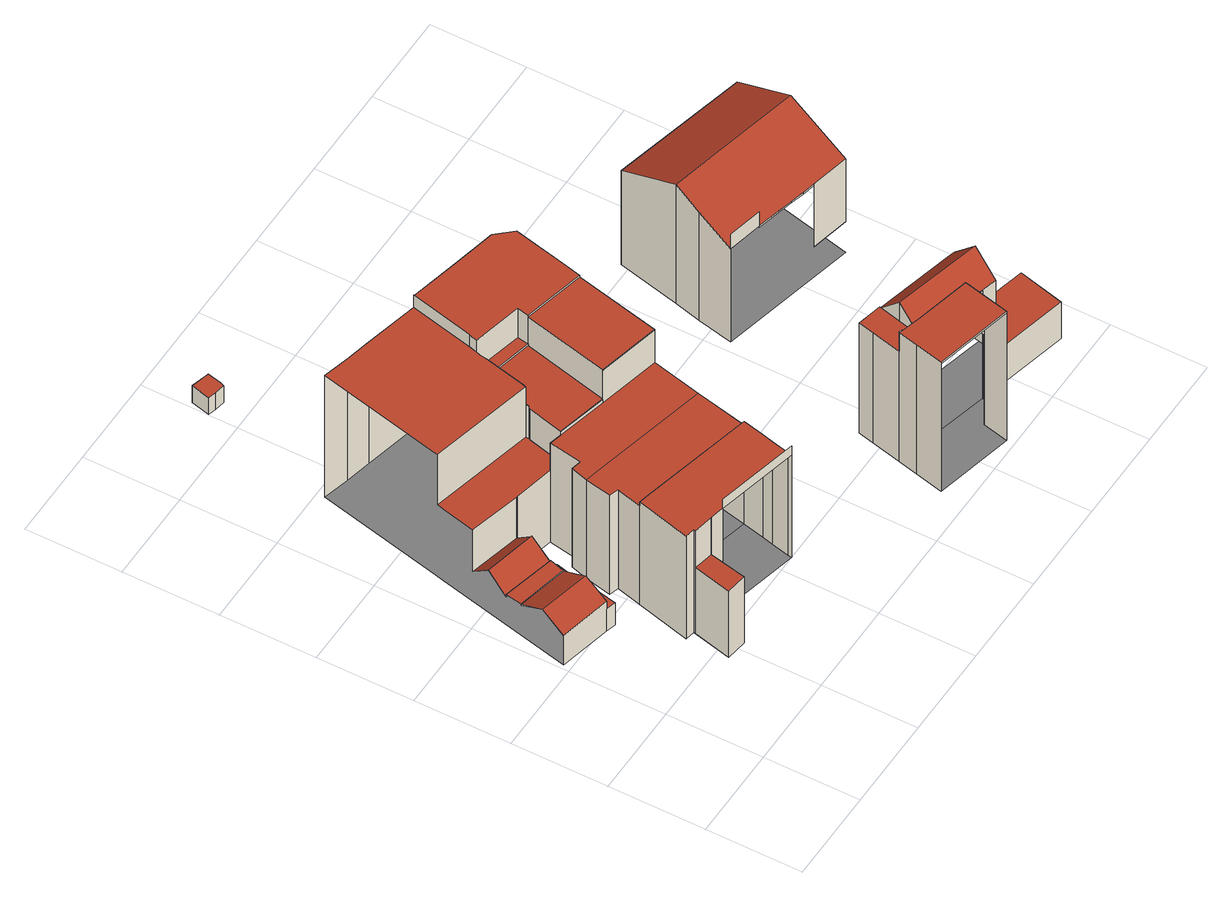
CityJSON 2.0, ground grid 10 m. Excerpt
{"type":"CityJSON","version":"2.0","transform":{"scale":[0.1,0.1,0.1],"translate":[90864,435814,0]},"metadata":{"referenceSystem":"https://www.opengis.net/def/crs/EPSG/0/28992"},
"CityObjects":{
"building1":{"type":"Building","attributes":{"TerrainHeight":0.48,"bron_tex":"UltraCAM-X 10cm juni 2008","voll_tex":"complete","bron_geo":"Lidar 15-30 punten - nov. 2008","status":"1"},"geometry":[{"type":"MultiSurface","lod":"2","boundaries":[[[0,1,2,3]],[[4,5,6,7]],[[0,3,5,4]],[[3,2,8,9]],[[2,1,7,6]],[[1,0,4,7]]],"semantics":{"surfaces":[{"type":"RoofSurface"},{"type":"GroundSurface"},{"type":"WallSurface"}],"values":[0,1,2,2,2,2]}}]},
"building2":{"type":"Building","attributes":{"TerrainHeight":0.5,"bron_tex":"UltraCAM-X 10cm juni 2008","voll_tex":"complete","bron_geo":"Lidar 15-30 punten - nov. 2008","status":"1"},"geometry":[{"type":"MultiSurface","lod":"2","boundaries":[[[9,8,10,11,12,13]],[[14,15,6,5]],[[11,10,16,15]],[[10,8,6,16]],[[17,18,9,13]],[[19,20,13,12]]],"semantics":{"surfaces":[{"type":"RoofSurface"},{"type":"GroundSurface"},{"type":"WallSurface"}],"values":[0,1,2,2,2,2]}}]},
"building3":{"type":"Building","attributes":{"TerrainHeight":0.57,"bron_tex":"UltraCAM-X 10cm juni 2008","voll_tex":"complete","bron_geo":"Lidar 15-30 punten - nov. 2008","status":"1"},"geometry":[{"type":"MultiSurface","lod":"2","boundaries":[[[12,11,21,22]],[[23,24,15,14]],[[22,21,24,23]],[[21,11,15,24]]],"semantics":{"surfaces":[{"type":"RoofSurface"},{"type":"GroundSurface"},{"type":"WallSurface"}],"values":[0,1,2,2]}}]},
"building4":{"type":"Building","attributes":{"TerrainHeight":0.12,"bron_tex":"UltraCAM-X 10cm juni 2008","voll_tex":"complete","bron_geo":"Lidar 15-30 punten - nov. 2008","status":"1"},"geometry":[{"type":"MultiSurface","lod":"2","boundaries":[[[25,26,27,28,29]],[[26,30,31,27]],[[32,33,34,35]],[[36,32,37,38]],[[39,40,41,42,43]],[[44,45,46,47,46,45,48]],[[49,50,51,52,53,54,55,56,57,58]],[[59,60,61,62,63,64,65,66,67,68,69]],[[70,71,72,73,74,75,76,23,14,5,4,77,78,79,80,81,82,83,84]],[[44,48,58,57]],[[46,45,85,86]],[[45,44,87,85]],[[88,89,59,69]],[[89,88,90,91]],[[57,56,92,93]],[[56,55,94,92]],[[54,53,75,74]],[[53,52,76,75]],[[52,51,36,38]],[[62,61,95,80]],[[61,60,81,95]],[[60,59,82,81]],[[69,68,96,97]],[[68,67,46,47]],[[67,66,45,46]],[[66,65,48,45]],[[65,64,49,58]],[[25,98,26]],[[29,28,18,17]],[[28,27,99,5]],[[30,26,100]],[[27,31,4,99]],[[31,30,77,4]],[[32,101,33]],[[35,37,32]],[[35,34,23,102]],[[32,36,101]],[[38,37,102,76]],[[39,43,34,33]],[[43,42,12,22]],[[42,41,20,19]],[[41,40,25,29]]],"semantics":{"surfaces":[{"type":"RoofSurface"},{"type":"GroundSurface"},{"type":"WallSurface"}],"values":[0,0,0,0,0,0,0,0,1,2,2,2,2,2,2,2,2,2,2,2,2,2,2,2,2,2,2,2,2,2,2,2,2,2,2,2,2,2,2,2,2,2]}}]},
"building5":{"type":"Building","attributes":{"TerrainHeight":0.46,"bron_tex":"UltraCAM-X 10cm juni 2008","voll_tex":"complete","bron_geo":"Lidar 15-30 punten - nov. 2008","status":"1"},"geometry":[{"type":"MultiSurface","lod":"2","boundaries":[[[103,104,105,106]],[[107,108,109,110,111,112,113,114,115,116,117,118,119]],[[120,121,122,123,124,125,126,127,128,129,130,131,132]],[[104,103,133,129]],[[106,105,128,127]],[[105,104,129,128]],[[108,107,132,131]],[[107,119,134,135]],[[119,118,136,134]],[[118,117,122,121]],[[117,116,123,122]],[[116,115,137,123]],[[115,114,124,137]],[[113,112,126,125]],[[112,111,127,126]],[[111,110,103,106]],[[110,109,130,133]],[[109,108,131,130]],[[138,139,114,113]]],"semantics":{"surfaces":[{"type":"RoofSurface"},{"type":"GroundSurface"},{"type":"WallSurface"}],"values":[0,0,1,2,2,2,2,2,2,2,2,2,2,2,2,2,2,2,2]}}]},
"building6":{"type":"Building","attributes":{"TerrainHeight":0.43,"bron_tex":"UltraCAM-X 10cm juni 2008","voll_tex":"complete","bron_geo":"Lidar 15-30 punten - nov. 2008","status":"1"},"geometry":[{"type":"MultiSurface","lod":"2","boundaries":[[[140,135,134,136,141,142,143,144]],[[145,146,121,120,132,147,148,149]],[[144,143,149,148]],[[141,136,121,146]],[[135,140,147,132]],[[140,144,148,147]]],"semantics":{"surfaces":[{"type":"RoofSurface"},{"type":"GroundSurface"},{"type":"WallSurface"}],"values":[0,1,2,2,2,2]}}]},
"building7":{"type":"Building","attributes":{"TerrainHeight":0.45,"bron_tex":"UltraCAM-X 10cm juni 2008","voll_tex":"complete","bron_geo":"Lidar 15-30 punten - nov. 2008","status":"1"},"geometry":[{"type":"MultiSurface","lod":"2","boundaries":[[[150,143,142,141,151,152,153,154,155]],[[73,156,157,146,145,149,158,159,74]],[[160,161,153,152]],[[162,163,152,151]],[[143,150,158,149]],[[150,155,159,158]],[[155,154,74,159]],[[154,153,55,54]],[[151,141,146,157]]],"semantics":{"surfaces":[{"type":"RoofSurface"},{"type":"GroundSurface"},{"type":"WallSurface"}],"values":[0,1,2,2,2,2,2,2,2]}}]},
"building8":{"type":"Building","attributes":{"TerrainHeight":0.35,"bron_tex":"UltraCAM-X 10cm juni 2008","voll_tex":"complete","bron_geo":"Lidar 15-30 punten - nov. 2008","status":"1"},"geometry":[{"type":"MultiSurface","lod":"2","boundaries":[[[164,86,85,87,165,166,167]],[[168,169,170,171]],[[93,92,94,92]],[[172,157,156,73,72,71,70]],[[166,165,92,94]],[[165,87,93,92]],[[167,166,161,160]],[[168,171,164,167]],[[170,169,157,172]],[[169,168,163,162]]],"semantics":{"surfaces":[{"type":"RoofSurface"},{"type":"GroundSurface"},{"type":"WallSurface"}],"values":[0,0,0,1,2,2,2,2,2,2]}}]},
"building9":{"type":"Building","attributes":{"TerrainHeight":0.39,"bron_tex":"UltraCAM-X 10cm juni 2008","voll_tex":"complete","bron_geo":"Lidar 15-30 punten - nov. 2008","status":"1"},"geometry":[{"type":"MultiSurface","lod":"2","boundaries":[[[173,174,175,176,177,178,179]],[[180,181,182,183]],[[173,179,183,182]],[[179,178,184,183]],[[178,177,180,184]],[[177,176,185,180]],[[176,175,181,185]],[[175,174,186,181]],[[174,173,182,186]]],"semantics":{"surfaces":[{"type":"RoofSurface"},{"type":"GroundSurface"},{"type":"WallSurface"}],"values":[0,1,2,2,2,2,2,2,2]}}]},
"building10":{"type":"Building","attributes":{"TerrainHeight":0.19,"bron_tex":"UltraCAM-X 10cm juni 2008","voll_tex":"complete","bron_geo":"Lidar 15-30 punten - nov. 2008","status":"1"},"geometry":[{"type":"MultiSurface","lod":"2","boundaries":[[[47,46,187,188,189]],[[190,191,192,193,194,195,196,91,90,197]],[[97,96,198]],[[199,200,172,70,84,83,82,201,202]],[[187,46,86,164]],[[197,90,97,198]],[[91,196,201,82]],[[196,195,202,201]],[[195,194,199,202]],[[194,193,200,199]],[[193,192,172,200]],[[192,191,171,170]],[[191,190,188,187]],[[190,197,189,188]],[[198,96,47,189]]],"semantics":{"surfaces":[{"type":"RoofSurface"},{"type":"GroundSurface"},{"type":"WallSurface"}],"values":[0,0,0,1,2,2,2,2,2,2,2,2,2,2,2]}}]},
"building11":{"type":"Building","attributes":{"TerrainHeight":0.84,"bron_tex":"UltraCAM-X 10cm juni 2008","voll_tex":"complete","bron_geo":"Lidar 15-30 punten - nov. 2008","status":"1"},"geometry":[{"type":"MultiSurface","lod":"2","boundaries":[[[203,204,205,206,207,208,209,210]],[[211,212,213]],[[214,215,216,217]],[[218,219,220,221,222,223]],[[204,203,224,223]],[[203,210,218,224]],[[209,208,225,226]],[[208,207,211,213]],[[207,206,214,217]],[[206,205,222,221]],[[205,204,227,228]],[[216,215,220,219]],[[215,214,221,220]],[[212,211,217,216]]],"semantics":{"surfaces":[{"type":"RoofSurface"},{"type":"GroundSurface"},{"type":"WallSurface"}],"values":[0,0,0,1,2,2,2,2,2,2,2,2,2,2]}}]},
"building12":{"type":"Building","attributes":{"TerrainHeight":0.75,"bron_tex":"UltraCAM-X 10cm juni 2008","voll_tex":"complete","bron_geo":"Lidar 15-30 punten - nov. 2008","status":"1"},"geometry":[{"type":"MultiSurface","lod":"2","boundaries":[[[229,230,231,232,233]],[[233,232,234,235,236]],[[237,238,239,240,241,242,243]],[[244,245,246,247]],[[248,249,250,251,219,218]],[[252,253,242,241]],[[253,252,210,209]],[[241,240,254,218]],[[240,239,248,254]],[[239,238,255,256]],[[237,243,257,258]],[[243,242,226,225]],[[244,247,251,250]],[[247,246,259,251]],[[229,233,260,257]],[[232,231,246,261]],[[231,230,219,259]],[[230,229,213,212]],[[233,236,258,260]],[[234,232,261,245]]],"semantics":{"surfaces":[{"type":"RoofSurface"},{"type":"GroundSurface"},{"type":"WallSurface"}],"values":[0,0,0,0,1,2,2,2,2,2,2,2,2,2,2,2,2,2,2,2]}}]},
"building13":{"type":"Building","attributes":{"TerrainHeight":0.39,"bron_tex":"UltraCAM-X 10cm juni 2008","voll_tex":"complete","bron_geo":"Lidar 15-30 punten - nov. 2008","status":"1"},"geometry":[{"type":"MultiSurface","lod":"2","boundaries":[[[262,263,264,265,266,267,268]],[[269,267,266,270]],[[271,272,273,274]],[[262,268,275,273]],[[268,267,276,275]],[[266,265,277]],[[265,264,278,279]],[[280,263,281,282]],[[283,280,282,284]],[[264,283,284,285]],[[267,269,274,276]],[[269,270,271,274]],[[270,266,277,286]],[[279,278,287,288]],[[289,290,263,262]],[[290,289,291,292]]],"semantics":{"surfaces":[{"type":"RoofSurface"},{"type":"GroundSurface"},{"type":"WallSurface"}],"values":[0,0,1,2,2,2,2,2,2,2,2,2,2,2,2,2]}}]}
},
"vertices":[
[59,196,29],[69,193,29],[77,229,29],[67,232,29],[59,196,0],[67,232,0],[77,229,0],[69,193,0],[77,229,28],[67,232,28],
[79,242,28],[80,248,28],[71,250,28],[71,247,28],[71,250,0],[80,248,0],[79,242,0],[71,247,35],[67,232,43],[71,250,37],[71,247,37],
[83,261,28],[75,263,28],[75,263,0],[83,261,0],
[17,259,39],[11,233,53],[65,221,53],[67,232,47],[71,247,39],[5,208,39],[59,196,39],[25,297,56],[20,276,37],[75,263,37],[79,285,56],[29,316,39],[79,285,55],[82,302,41],[20,276,40],[17,259,40],[71,247,40],[71,250,40],[75,263,40],[148,329,137],[149,335,137],[159,379,137],[160,385,137],[148,332,137],[39,358,94],[37,351,94],[29,316,94],[82,302,94],[83,302,94],[125,293,94],[138,290,94],[147,327,94],[148,329,94],[148,332,94],[179,466,160],[123,479,160],[96,485,160],[69,492,160],[39,360,160],[39,358,160],[148,332,160],[149,335,160],[159,379,160],[160,385,160],[164,400,160],[159,379,0],[149,335,0],[147,327,0],[138,290,0],[125,293,0],[83,302,0],[82,302,0],[5,208,0],[37,351,0],[39,360,0],[69,492,0],[123,479,0],[179,466,0],[164,400,0],[160,385,0],[149,335,135],[159,379,135],[148,329,135],[164,400,176],[179,466,176],[164,400,175],[179,466,175],[147,327,92],[148,329,92],[138,290,92],[96,485,0],[160,385,159],[164,400,159],[17,259,38],[65,221,0],[5,208,38],[25,297,55],[79,285,0],
[97,127,87],[87,87,87],[109,84,87],[117,123,87],[101,187,135],[87,131,135],[97,129,135],[97,127,135],[117,123,135],[118,123,135],[132,120,135],[218,100,135],[219,105,135],[223,123,135],[226,135,135],[231,157,135],[111,185,135],[111,185,0],[231,157,0],[226,135,0],[223,123,0],[218,100,0],[132,120,0],[118,123,0],[117,123,0],[109,84,0],[87,87,0],[97,129,0],[87,131,0],[101,187,0],[97,127,0],[111,185,130],[101,187,130],[231,157,130],[219,105,0],[132,120,147],[218,100,147],
[108,213,130],[243,211,130],[114,241,130],[104,243,130],[98,216,130],[114,241,0],[243,211,0],[108,213,0],[98,216,0],[104,243,0],
[109,261,130],[255,263,130],[190,278,130],[138,290,130],[125,293,130],[119,259,130],[190,278,0],[255,263,0],[109,261,0],[119,259,0],[190,278,134],[138,290,134],[255,263,172],[190,278,172],
[211,367,135],[147,327,135],[138,290,135],[190,278,135],[190,278,173],[255,263,173],[275,352,173],[211,367,173],[275,352,0],
[101,630,22],[109,628,22],[120,626,22],[122,631,22],[125,645,22],[122,646,22],[106,650,22],[125,645,0],[120,626,0],[101,630,0],[106,650,0],[122,646,0],[122,631,0],[109,628,0],
[211,367,137],[213,379,137],[162,391,137],[213,379,175],[211,367,175],[275,352,175],[280,373,175],[292,427,175],[277,444,175],[231,454,175],[162,391,175],[162,391,159],[292,427,0],[280,373,0],[231,454,0],[277,444,0],
[360,56,170],[353,27,170],[435,8,170],[441,35,170],[446,57,170],[390,70,170],[368,76,170],[365,77,170],[446,57,142],[467,52,142],[390,70,142],[441,35,118],[462,30,118],[467,52,118],[446,57,118],[365,77,0],[467,52,0],[462,30,0],[441,35,0],[435,8,0],[353,27,0],[360,56,0],[390,70,144],[368,76,144],[353,27,168],[435,8,168],
[390,70,143],[467,52,143],[483,48,143],[488,72,170],[396,95,170],[494,97,142],[486,99,142],[402,119,143],[402,119,145],[384,123,145],[376,125,145],[372,108,145],[365,77,145],[368,76,145],[390,70,145],[576,77,48],[494,97,48],[483,48,48],[564,29,48],[376,125,0],[486,99,0],[576,77,0],[564,29,0],[365,77,171],[368,76,171],[372,108,0],[384,123,138],[376,125,138],[390,70,0],[402,119,0],[483,48,0],[396,95,0],[488,72,48],
[411,278,123],[447,270,123],[515,254,123],[555,245,123],[569,310,157],[426,343,157],[419,315,142],[441,408,124],[584,374,124],[584,374,0],[555,245,0],[411,278,0],[441,408,0],[419,315,0],[426,343,0],[569,310,156],[515,254,41],[555,245,41],[487,261,123],[447,270,121],[487,261,121],[501,257,123],[501,257,121],[515,254,121],[584,374,123],[515,254,40],[555,245,40],[411,278,142],[447,270,142],[411,278,140],[447,270,140]
]}
